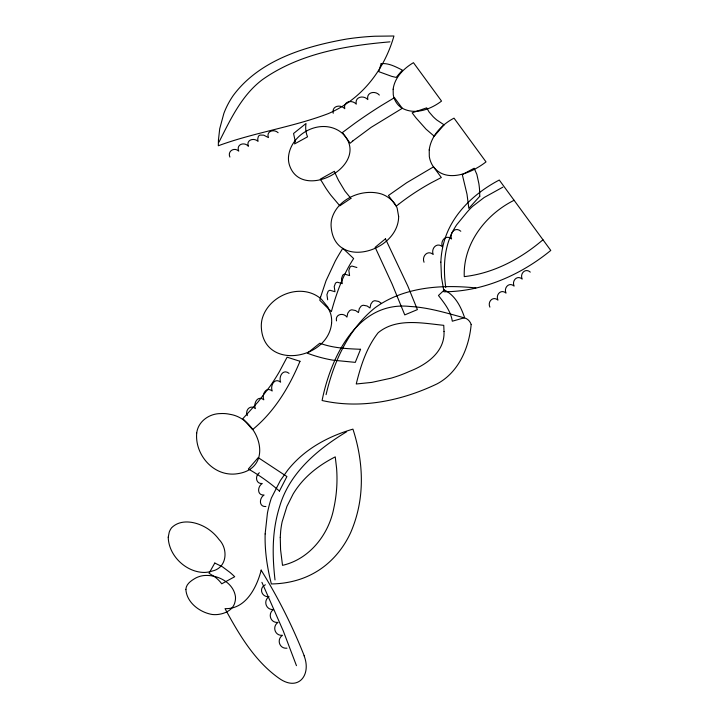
<?xml version="1.0" encoding="UTF-8"?>
<svg xmlns="http://www.w3.org/2000/svg" width="719" height="719" viewBox="0 0 719 719"><rect width="100%" height="100%" fill="white"/><g stroke="black" fill="none" stroke-linecap="round" stroke-linejoin="round"><path stroke-width="1.08" d="M326.075 394.659C333.643 362.043 348.266 329.347 374.878 307.903C403.754 286.818 441.43 284.4 475.843 287.933M261.213 570.077C256.818 587.324 245.763 609.406 225.029 608.634C239.112 634.571 254.841 661.417 279.52 678.628C298.664 691.813 311.534 674.728 304.092 655.8M218.971 142.137C230.439 119.552 241.62 95.276 262.417 79.638C299.499 53.422 345.668 45.665 389.959 41.855M279.403 491.122L286.908 476.553L258.211 457.626L248.37 468.995A193.905 185.915 3.8 0 1 279.448 491.077M259.37 472.751C254.733 475.897 255.82 484.193 262.282 483.51C257.384 486.386 256.827 495.589 264.098 495.023C259.191 497.89 258.633 507.093 265.904 506.527M542.971 239.769C520.745 258.813 493.656 273.292 464.267 276.617C462.856 243.939 485.685 214.334 514.103 200.295M265.365 584.781C258.364 587.926 261.734 597.624 269.059 596.608C262.875 600.689 265.976 610.35 273.544 609.505C267.36 613.586 270.461 623.247 278.019 622.402C271.836 626.483 274.937 636.144 282.495 635.299C276.312 639.38 279.421 649.041 286.98 648.196M346.612 431.768C317.888 449.123 289.766 472.554 279.826 505.897A149.049 142.91 3.8 0 0 275.97 520.916C272.097 540.337 272.789 560.335 275.009 579.909M502.851 187.165L484.193 197.491L472.536 206.425A71.873 68.916 3.8 0 0 465.966 213.48L456.673 224.786A73.59 70.561 3.8 0 0 450.094 237.216C443.695 253.088 443.461 270.686 445.753 287.429M530.298 272.106C525.319 267.594 519.603 273.786 522.219 279.107C517.24 274.604 511.524 280.787 514.139 286.117C509.151 281.605 503.444 287.798 506.05 293.118C501.071 288.616 495.355 294.808 497.97 300.129C492.991 295.617 487.275 301.809 489.891 307.139M356.885 267.504L351.986 266.075A3.307 3.164 3.8 0 0 350.018 267.135L348.823 270.443L349.587 275.575L344.689 274.155A3.307 3.164 3.8 0 0 342.711 275.206L341.525 278.514L342.28 283.646L337.382 282.225A3.307 3.164 3.8 0 0 335.413 283.286L334.218 286.593L334.982 291.725L330.084 290.296A3.307 3.164 3.8 0 0 328.107 291.357L326.92 294.664L327.675 299.796M289.047 373.377C283.007 368.407 278.415 376.801 280.635 382.193C274.595 377.223 270.002 385.618 272.222 391.01C266.192 386.04 261.59 394.425 263.81 399.827C257.779 394.857 253.178 403.242 255.398 408.644C250.419 404.132 244.703 410.324 247.318 415.645M460.798 231.248C455.271 226.305 449.159 233.037 451.604 238.996C446.077 234.052 439.965 240.784 442.419 246.743C436.882 241.8 430.78 248.531 433.224 254.499C427.697 249.547 421.586 256.288 424.03 262.246M278.109 132.709C274.128 128.719 265.841 131.155 268.466 137.581L263.693 135.145L260.035 135.082A3.307 3.164 3.8 0 0 258.328 136.493L257.726 139.064L258.049 141.382C254.059 137.401 245.772 139.828 248.406 146.263C244.316 141.454 235.859 144.438 238.762 151.134C234.304 146.829 227.204 151.197 229.891 157.075M379.353 95.061C375.138 90.315 366.052 92.221 367.822 99.608C363.607 94.863 354.512 96.768 356.291 104.156C352.076 99.411 342.981 101.316 344.761 108.713C340.545 103.958 331.45 105.873 333.23 113.26M381.528 303.445L378.652 301.45L374.932 300.713A4.53 4.341 3.8 0 0 372.559 301.701L370.833 304.101L369.997 307.993L367.121 305.997L363.401 305.26A4.53 4.341 3.8 0 0 361.028 306.249L359.302 308.649L358.466 312.549L355.59 310.545L351.87 309.808A4.53 4.341 3.8 0 0 349.497 310.797L347.762 313.196L346.935 317.097C343.439 312.28 334.865 314.158 336.51 320.899M261.914 582.327L283.277 630.976L296.462 665.677M261.123 570.131A565.413 542.126 3.8 0 1 304.2 655.764M168.237 537.201C168.606 555.58 185.817 572.18 204.097 572.45A25.83 24.77 3.8 0 0 212.375 571.012C227.141 567.794 228.444 549.1 219.052 539.52A44.938 43.095 3.8 0 0 209.373 529.885C199.019 522.291 181.691 517.671 171.607 527.764A17.571 16.852 3.8 0 0 169.235 532.159L168.237 537.201M185.879 589.364C186.581 602.567 199.936 612.462 212.168 614.475A24.428 23.421 3.8 0 0 219.097 614.314C226.233 613.253 233.738 609.191 235.104 601.488A16.852 16.16 3.8 0 0 235.41 596.312C233.127 582.022 216.626 574.068 203.27 575.622A24.087 23.098 3.8 0 0 195.928 577.914C191.551 580.404 186.176 583.774 185.879 589.364M265.149 533.947C264.664 550.817 267.207 567.633 271.36 583.945C282.073 583.81 292.777 581.995 302.834 578.265A82.074 78.695 3.8 0 0 319.146 570.005C333.095 560.856 343.925 547.429 350.8 532.294A138.686 132.979 3.8 0 0 357.001 514.301C364.434 486.323 361.873 456.439 352.93 429.126C334.29 434.6 316.288 443.111 301.486 455.855A111.121 106.538 3.8 0 0 287.87 469.947L280.356 480.535L271.324 498.123A133.033 127.56 3.8 0 0 267.414 513.204L265.149 533.947M280.257 537.399L280.572 549.64L282.513 565.341C309.529 559.247 328.835 534.478 333.832 508.072A149.498 143.342 3.8 0 0 336.591 468.312L335.252 456.871C322.561 463.297 310.689 471.682 301.405 482.539A90.477 86.747 3.8 0 0 293.127 494.007L286.917 506.419L282.154 521.742A95.582 91.646 3.8 0 0 280.671 531.224L280.257 537.399M288.481 157.084L288.445 159.142A23.889 22.909 3.8 0 0 289.532 165.37C301.809 201.886 369.153 166.17 344.725 135.756A25.929 24.859 3.8 0 0 337.903 130.184C318.014 119.057 290.341 134.669 288.481 157.084M440.855 262.102L441.475 277.13L443.991 291.788C483.168 291.599 520.781 274.973 550.772 250.437L499.274 180.029C473.012 193.762 449.258 216.572 442.886 246.473A91.726 87.943 3.8 0 0 441.08 258.256L440.855 262.102M218.459 139.899L218.315 145.759C254.247 132.476 292.606 127.209 328.403 113.575A110.232 105.684 3.8 0 0 348.913 101.99C371.094 86.145 386.552 62.059 393.94 36.004L374.959 36.229A264.241 253.358 3.8 0 0 346.531 39.06C305.072 46.402 259.496 60.108 233.307 95.42A87.125 83.539 3.8 0 0 223.87 113.395L219.717 128.746L218.459 139.899M393.14 89.219L393.266 94.755A20.932 20.069 3.8 0 0 396.268 102.466A18.137 17.391 3.8 0 0 401.813 107.994C414.656 115.373 430.672 109.414 441.538 101.082L413.452 62.679C403.727 68.449 394.623 77.517 393.14 89.219M444.018 331.504C444.962 351.942 426.448 364.848 409.408 371.417A135.253 129.69 3.8 0 1 391.235 378.14L371.804 382.391L356.238 383.991C360.686 365.917 366.519 347.547 378.176 332.717C396.394 317.663 422.26 323.155 443.758 325.33L444.018 331.504M295.221 141.176L294.574 143.926L307.543 136.826A26.082 25.012 3.8 0 1 306.015 123.506L293.55 133.491L295.221 141.176M429.216 149.912L429.306 156.472A25.498 24.446 3.8 0 0 432.739 165.801C445.654 184.307 471.907 172.92 486.008 161.892L454.022 118.15C441.817 124.486 431.041 135.828 429.216 149.912M398.65 216.545C398.344 252.243 333.481 270.704 331.082 225.739A27.852 26.711 3.8 0 1 331.908 218.396C337.714 198.498 362.637 188.117 381.672 194.058A28.122 26.963 3.8 0 1 389.914 198.669L392.322 200.826A21.453 20.572 3.8 0 1 397.14 208.061L398.65 216.545M196.709 433.072C194.948 451.856 209.166 471.403 228.238 473.839A30.423 29.173 3.8 0 0 237.621 473.695C275.26 468.159 259.451 418.809 229.99 414.333A32.562 31.223 3.8 0 0 220.203 413.596C209.049 413.713 198.04 421.568 196.709 433.072M471.179 324.44C469.103 347.753 458.641 372.46 437.053 383.874C401.678 400.807 360.875 409.327 322.094 400.51C330.632 357.478 357.442 300.704 409.947 306.465C428.641 307.444 446.616 313.062 464.555 317.924C467.745 318.76 470.109 321.393 471.179 324.44M331.594 323.235C328.08 360.165 262.857 370.896 261.312 326.803A31.375 30.081 3.8 0 1 262.165 318.859C267.81 298.322 293.154 285.569 312.918 293.837A30.719 29.452 3.8 0 1 321.33 299.131L327.9 307.202L330.596 313.52A29.093 27.897 3.8 0 1 331.594 323.235M320.602 297.1L319.802 300.308L331.378 311.624C336.456 293.091 343.044 274.703 353.64 258.543L342.846 248.298A209.66 201.023 3.8 0 0 335.243 261.114L326.022 280.796L320.602 297.1M381.151 63.658L378.724 71.639L391.702 76.358L396.178 77.427L402.37 70.103C395.774 66.849 388.763 62.895 381.151 63.658M360.57 349.281L355.285 362.367L333.05 360.183A135.046 129.483 3.8 0 1 310.689 354.422L307.301 353.191L319.811 343.215C332.789 348.05 346.873 348.76 360.57 349.281M299.994 361.271C289.299 387.02 274.379 411.753 252.576 429.611L242.887 418.62L258.067 401.912L270.029 386.319A219.538 210.496 3.8 0 0 279.475 371.516L287.106 357.19L299.994 361.271M214.792 563.04L209.049 573.241L215.412 577.321A33.766 32.373 3.8 0 1 221.74 583.81L234.7 576.719A91.295 87.538 3.8 0 0 230.053 572.477L222.396 566.77L214.792 563.04M444.054 124.827L434.204 136.197L426.052 129.177L416.202 118.123A162.53 155.834 3.8 0 1 412.158 112.82L426.682 107.859L429.117 112.038L433.117 116.658A49.683 47.634 3.8 0 0 436.882 120.055L444.054 124.827M479.789 196.269L468.833 208.375L467.008 194.22L462.29 174.6L474.154 168.246L476.859 174.384L478.863 183.615A93.146 89.318 3.8 0 1 479.564 189.897L479.789 196.269M444.324 289.982L438.455 295.5C444.414 303.202 450.876 311.246 452.296 321.204L464.609 317.717C460.969 306.734 455.172 295.329 444.324 289.982M352.867 140.888L350.189 143.225L342.388 132.557L354.755 123.371A512.261 491.167 3.8 0 1 381.214 105.648L394.461 97.658L402.263 108.326L371.184 127.317L352.867 140.888M385.447 238.825L375.147 247.318L392.143 284.131L404.761 314.904L417.406 309.61L407.799 286.018L385.447 238.825M398.596 204.295L396.223 206.164L388.422 195.496L406.702 182.716L433.521 166.862L441.322 177.53L431.481 182.662A246.293 236.147 3.8 0 0 401.004 202.434L398.596 204.295M350.908 198.381L339.826 205.805L330.83 195.164A156.526 150.082 3.8 0 1 325.797 188.072L320.323 179.139L334.398 171.293A115.121 110.384 3.8 0 0 338.685 180.658L344.976 191.137L350.908 198.381"/></g></svg>
